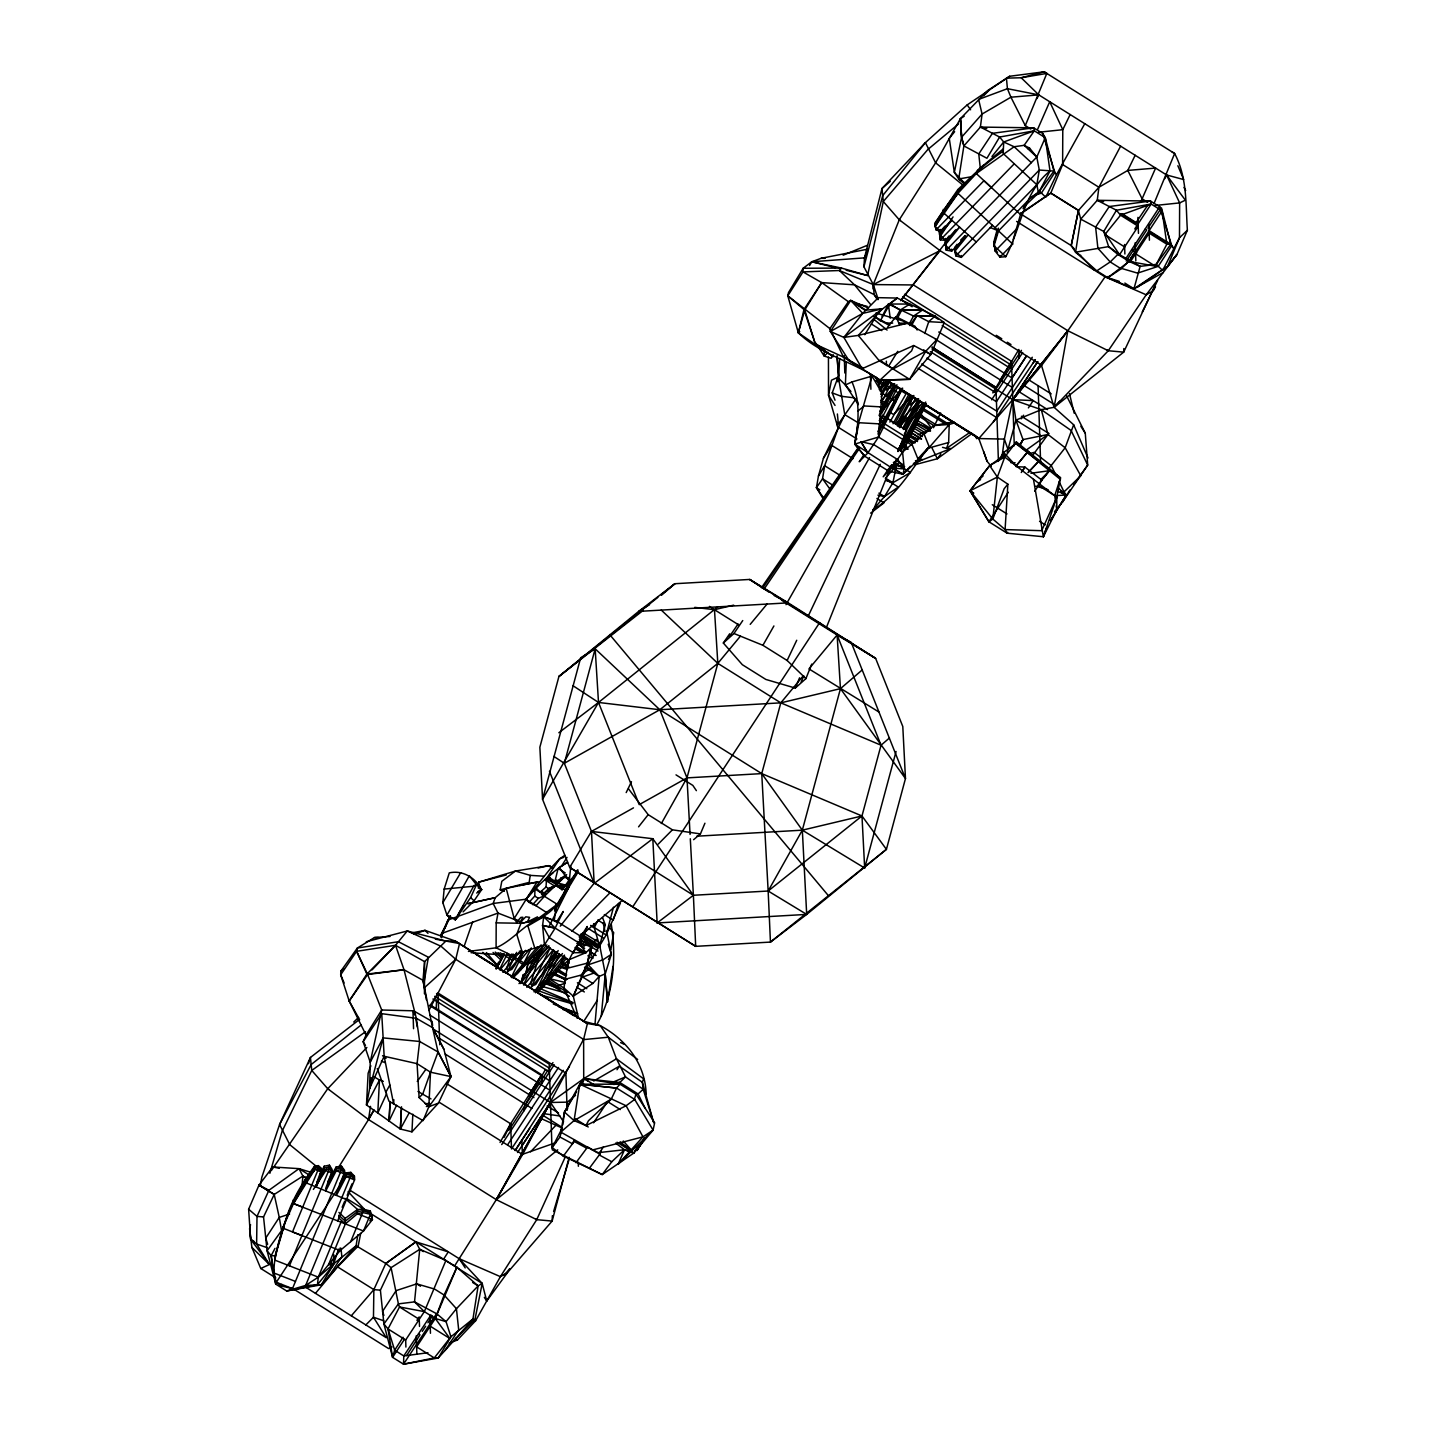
<?xml version="1.0" encoding="UTF-8"?>
<svg xmlns="http://www.w3.org/2000/svg" width="1436" height="1436" viewBox="0 0 1436 1436"><rect width="100%" height="100%" fill="white"/><g stroke="black" fill="none" stroke-linecap="round" stroke-linejoin="round"><path stroke-width="1.5" d="M1033.471 479.373L1043.38 536.741L1056.806 497.305L1004.769 457.061L989.673 465.587L970.054 490.789L988.901 521.771L1007.103 533.187L1043.38 536.741L1056.77 509.888L1056.806 497.305L1060.522 477.811L1016.329 441.839L1004.769 457.061L997.356 477.057L992.832 519.042L988.973 521.824L970.054 490.789L989.673 465.587L1004.249 455.409L1003.656 452.466L1016.293 443.239L1016.329 441.839M424.446 993.82L424.589 961.635L445.878 941.065L455.14 940.993L587.414 1023.545L600.248 1025.645C626.419 1039.7 645.285 1063.897 646.182 1094.196M554.242 920.62L556.486 904.913C546.99 917.155 532.469 923.043 517.247 923.204L514.178 918.519L536.992 882.009L506.208 888.399L495.205 897.697L493.158 903.477L498.005 913.081L496.192 922.863L496.084 947.814L512.114 955.55L526.025 964.274M1022.486 212.133L1050.775 193.106L1062.622 164.53L1062.784 129.689L1049.716 101.741L1037.725 129.096M895.92 401.811L881.991 393.087L872.029 376.088L851.979 381.94C860.613 401.739 858.584 423.387 854.761 444.101L864.687 456.199L888.705 471.152L902.867 474.239L918.358 459.951L949.232 424.464L953.432 423.207M565.515 1156.429L536.723 1219.667L500.392 1276.658L475.585 1320.797L457.402 1340.039L454.404 1340.093L472.965 1318.966L478.116 1285.902L456.881 1267.27L443.562 1259.21L448.301 1251.869L415.884 1241.871L385.763 1263.536L373.863 1289.618L373.468 1317.243L386.284 1337.724L306.317 1287.625M443.832 1049.124L432.541 1027.62L416.35 1018.321L381.725 1013.672L383.143 1037.887L370.219 1062.191L363.164 1041.728L366.036 1035.051L349.181 1001L340.691 974.793L356.631 951.314L395.51 945.301L424.589 961.635L423.01 980.339L432.505 1027.548L443.832 1049.124L450.976 1076.605L438.429 1103.153L411.952 1131.855L400.357 1129.037L366.485 1104.948L369.68 1088.344L370.219 1062.191L381.725 1010.011L367.634 974.523L356.631 951.314L357.367 948.011L374.509 937.528L390.036 936.469M596.443 1025.214C613.908 995.31 616.511 957.453 611.251 924.102M1016.293 443.239L1027.35 452.25L1016.167 465.892L1003.656 452.466L999.546 458.838M1028.23 472.336L1038.39 461.71L1038.425 459.61M1043.092 478.511L1049.429 470.703L1049.483 468.746M1055.604 501.774L1054.724 495.689L1060.522 477.811L1016.401 444.083M456.451 1337.796L438.231 1358.007L403.534 1364.2L403.785 1355.943L431.033 1314.927M942.519 447.35L946.539 448.337L948.64 442.503L949.232 424.464L922.504 408.021M873.07 288.941L873.267 284.579L899.277 219.798L935.608 162.806L960.415 118.667L987.609 90.594L1009.634 76.27L1044.205 71.8L1174.63 153.508C1187.321 177.525 1185.669 204.109 1187.375 230.245L1176.999 254.387L1146.215 294.793L1108.269 350.743L1054.096 407.321L1041.28 409.655L1015.934 420.138L1007.21 452.358M857.454 401.344L858.387 404.611L845.391 384.956L846.271 361.692M552.375 1215.682L552.142 1221.067L507.518 1272.547L486.732 1301.034L484.345 1297.354M1066.553 395.708L1085.275 433.223L1087.698 465.102L1062.46 502.133L1054.509 511.647M1123.832 348.553L1123.688 352.143L1054.096 407.321L1073.661 424.769L1088.003 457.994M441.085 937.439L447.835 920.099L493.158 903.477L525.917 899.223L529.004 902.382L534.73 896.082L535.018 889.01L545.213 895.4L562.589 878.742L561.009 877.755L568.1 877.468M424.356 980.591L428.377 957.238L398.436 941.711L357.367 948.011L340.853 971.149L340.691 974.793L344.137 982.996M411.952 1131.855L412.832 1114.21M438.429 1103.153L428.843 1106.725L430.513 1072.207L438.07 1051.996L450.976 1076.605L428.843 1106.725L423.099 1120.636L389.012 1101.25L377.273 1068.51M409.296 1112.667L400.357 1129.037L401.344 1109.507M396.587 1105.253L389.066 1121.013L390.071 1101.735M389.066 1121.013L390.089 1101.484M393.841 1099.689L393.626 1103.961L384.148 1056.268L383.143 1037.887L419.635 1041.477L438.142 1052.032L450.976 1076.605L430.513 1072.207L417.068 1063.663L384.148 1056.268L369.68 1088.344L371.08 1077.61M400.357 1129.037L401.524 1106.797M536.113 888.004L540.205 892.187L546.057 886.963L546.524 878.347L559.627 858.872L564.815 855.3M839.647 358.533L838.606 378.296L844.763 414.645L823.42 458.281L818.448 475.998L816.438 487.666L823.869 499.979M436.131 1008.61L436.688 999.743M989.673 465.587L997.356 477.057L1007.857 484.183L1005.092 529.579L1007.103 533.187L1007.695 532.271M878.078 298.957L873.267 284.579L863.933 266.791L864.49 257.87L881.973 188.529L925.394 142.631L967.182 104.9L1009.634 76.27M594.971 1024.389L599.153 976.462L588.15 964.848L606.154 934.98L620.406 903.118M333.96 1254.92L333.116 1265.349L317.446 1284.717L286.679 1290.982L275.73 1284.125L267.078 1250.756L263.542 1216.938L274.222 1194.447L302.888 1176.102L308.919 1178.651M301.757 1189.044L302.888 1176.102L299.029 1168.653L272.75 1166.965L259.001 1185.077L248.625 1209.238L250.636 1239.286L269.429 1264.506L260.778 1268.491L251.874 1247.399L249.631 1228.731L250.546 1224.657M405.903 1347.076L405.67 1340.003L424.338 1311.624L445.932 1260.413L419.725 1249.32L391.077 1267.665L380.396 1290.156L383.915 1323.974L392.584 1357.343L403.534 1364.2L434.3 1357.935L450.922 1336.772L446.058 1321.641L435.287 1318.499L424.338 1311.624L414.537 1301.878L419.725 1249.32L415.884 1241.871L385.799 1263.465L356.11 1245.748L334.067 1263.572L321.377 1284.789L286.679 1290.982L305.653 1285.435L321.377 1284.789L356.11 1245.748L357.833 1234.727M578.421 1017.819L573.287 996.189L587.827 964.615L588.545 956.914L591.865 946.862L582.101 937.08M601.253 1016.239L605.292 973.752L611.341 954.276L606.602 931.138M561.961 1128.642L552.16 1147.561L563.361 1156.07L602.222 1174.594L633.653 1153.18L637.404 1147.346M449.54 917.568L446.937 915.109L442.844 902.688L444.155 889.099L449.288 872.873C462.895 869.893 475.406 877.845 481.634 889.656L474.06 900.821L463.092 911.878M1024.155 206.622L1038.479 192.963L1036.846 184.723L1003.172 153.508L1003.71 141.984L999.618 137.03L980.393 127.086L982.08 114.054L978.598 99.425L1007.426 88.691L1038.766 94.866L1166.57 174.959L1183.713 179.572L1177.861 165.732M546.936 912.757L525.917 899.223C538.177 885.312 551.729 871.849 567.615 862.192L559.268 867.506L569.248 881.165L570.81 866.321M441.624 937.708L442.108 933.292L498.005 913.081L523.925 923.115M317.446 1284.717L318.307 1277.16L340.978 1222.162M445.878 941.065L407.268 930.977L395.51 945.301L404.019 969.749L416.35 1018.321L419.635 1041.477L417.068 1063.663L419.097 1097.535L428.843 1106.725M864.723 456.127L854.761 444.101L857.543 426.42L872.029 376.088M562.822 1124.801L564.456 1112.074L579.767 1084.162L584.308 1078.651L619.796 1082.475L638.087 1093.927L644.926 1107.874M1163.25 272.499L1133.955 288.798L1107.766 277.704L1096.817 270.83L1075.582 252.197L1080.734 219.134L1097.248 200.304L1098.917 187.272L1120.618 146.167M1002.059 456.666L1004.374 439.111L1012.757 399.675L1037.707 361.675L1012.757 399.675L978.796 438.554L987.07 461.297L991.199 466.341M513.011 977.988L544.459 944.924L542.575 925.484L543.741 916.724L558.101 922.056M479.678 886.515L478.655 882.171L515.416 871.042L530.225 875.368L529.184 882.386L500.195 889.817L501.81 881.309L515.416 871.042L548.731 865.675L552.68 867.506M370.524 1106.366L368.514 1119.577L338.411 1167.576M631.876 1152.031L624.516 1149.733L597.412 1152.767L560.776 1132.089L574.059 1120.601L579.767 1084.162L620.047 1084.234L635.968 1094.196L654.672 1122.755L653.093 1130.114L633.653 1153.18L624.516 1149.733L615.649 1143.092M607.446 1001.718L605.31 975.116L607.59 1001.807L613.01 966.374M965.261 184.723L958.727 178.979L963.879 145.916L961.635 137.156L960.415 118.667L964.184 116.244M470.99 952.696L512.114 955.55L544.459 944.924L568.459 959.948L563.935 988.022L577.146 1018.196M580.252 937.457L587.216 926.489C583.034 941.729 568.871 952.678 567.094 968.349L587.306 963.143L591.865 946.862L579.803 939.306M283.305 1229.952C287.882 1206.455 300.447 1185.328 314.52 1166.229L318.325 1165.619L321.323 1168.24L321.449 1171.991L316.082 1186.944L346.453 1199.545M610.874 949.645L613.693 932.628L609.456 927.494M523.925 1110.8L524.894 1105.289L545.483 1069.479M1059.768 401.183L1054.096 407.321L1067.845 330.729L1105.074 276.861L1109.543 276.52M260.239 1186.028L261.819 1177.287L279.571 1124.496L310.445 1057.452L359.09 1019.793M576.59 1091.647L564.456 1112.074L560.776 1132.089L561.961 1128.211M896.423 423.907L902.167 417.284L899.672 424.697L905.649 416.763L908.234 423.656L922.917 407.25L924.999 406.496L902.562 452.071L891.81 467.974L854.761 444.101L858.943 422.722L879.604 423.889L878.581 437.047L867.829 452.95L859.213 461.746L863.862 454.889M360.687 1233.452L358.138 1246.143L337.568 1266.875L315.453 1293.351M454.404 1340.093L474.993 1319.361L482.191 1283.425L459.251 1258.726L349.971 1190.247M928.087 447.709C911.429 469.751 896.89 495.402 872.765 510.031L884.504 496.551L892.923 482.711L896.333 465.731L899.062 462.212M502.941 953.683L502.079 957.884L496.066 969.049M992.491 225.344L961.33 257.385L955.855 255.895L1039.287 170.04L1053.916 171.063L1039.431 191.167L1045.767 197.235L1056.447 174.743L1053.916 171.063L1045.264 137.694L1034.315 130.82L999.618 137.03L986.927 158.265L963.879 145.916L961.582 137.228L960.415 118.667L961.599 137.21L954.348 172.356L958.727 178.979L964.202 182.408M1081.057 255.626L1075.582 252.197L1071.202 245.574L1078.436 210.446L1098.917 187.272L1127.781 170.417L1155.603 168.084L1140.561 202.332M1074.254 248.823L1071.202 245.574L1078.49 210.374L1050.793 193.034M495.258 952.068L501.99 957.992L502.887 953.737M518.988 983.606L521.878 980.698L523.027 975.277L525.971 973.034L527.748 964.561L534.605 958.476L534.246 955.873L545.213 943.614M846.127 270.237L867.613 275.532L883.302 201.525L881.973 188.529L890.302 181.277M521.789 980.77L522.973 975.313M923.653 349.899L930.851 354.495L913.727 345.52L862.156 368.693L843.883 337.406L862.749 313.371L878.293 297.665L897.231 298.06L935.069 316.064L944.26 322.544L930.851 354.495L909.598 379.319L880.088 380.127C854.061 361.872 821.787 355.536 798.344 332.847L787.772 295.834L788.508 292.531L803.173 268.263L811.753 261.765L821.141 258.3L868.241 249.056L864.49 257.87L811.753 261.765L809.563 265.534M1124.837 283.071L1133.955 288.798L1140.148 266.36L1156.285 264.386L1170.771 244.282L1161.491 207.897L1147.885 228.216M428.897 1010.477L455.75 959.32L459.538 943.542L435.359 939.162M580.988 1082.098L583.716 1078.669L583.626 1039.341L587.414 1023.545L455.14 940.993L425.02 930.348L412.024 932.879M634.084 1100.317L635.968 1094.196L638.087 1093.927L643.202 1089.296L642.377 1082.313L643.507 1078.759L616.439 1058.763L608.272 1037.223L600.248 1025.645L582.962 1021.068L587.414 1023.545M275.138 1257.954C281.474 1225.339 294.29 1194.106 314.574 1167.665L318.379 1167.271L321.395 1170.107L316.782 1182.546M552.16 1147.561L559.968 1137.025L561.584 1130.814M613.477 907.193L606.154 934.98L591.381 925.717M863.933 266.791L882.691 195.619L925.394 142.631L935.608 162.806L963.377 185.459M860.9 441.696L867.829 452.95L860.9 441.696L873.734 444.604L897.715 459.628L904.267 468.872L891.774 468.046L902.867 474.239L904.267 468.872L902.562 452.089L878.581 437.047L854.761 444.101M369.68 1088.344L383.143 1037.887M569.141 1157.272L552.142 1221.067L536.723 1219.667L496.317 1199.652L368.514 1119.577L327.731 1088.721L311.756 1070.448L310.445 1057.452L308.471 1063.699M522.578 1154.526L496.317 1199.652L454.512 1266.085L456.881 1267.27L435.287 1318.499L416.637 1346.86L434.3 1357.935L438.231 1358.007L450.922 1336.772L472.965 1318.966L475.585 1320.797L474.993 1319.361M550.006 979.298L563.935 988.022L573.287 996.189L587.306 963.143L591.865 946.862L579.193 943.075L555.158 928.105L543.741 916.724C525.396 922.486 513.891 940.006 496.084 947.814L468.441 951.422M717.838 606.818L598.507 702.455L542.557 799.296L580.683 657.76L595.168 648.803L659.824 709.743L761.744 773.609L861.977 815.971L886.425 849.34L770.45 942.088L806.691 914.409L886.425 849.34L905.47 778.563L902.795 726.508L875.637 658.388L788.202 602.851L749.664 579.444L674.902 583.716L638.661 611.395L558.927 676.464L539.864 747.223L542.557 799.296L569.697 867.416L695.688 946.342L770.45 942.088L768.152 891.02L802.329 830.17L840.455 688.652L837.116 634.981L781.543 600.158M963.879 145.916L980.393 127.086L1033.687 127.822L1042.805 133.548L1045.264 137.694L1050.003 170.992C1023.33 192.406 1021.05 228.539 1005.774 256.703L999.959 257.152L995.148 251.031L993.909 241.751L997.212 229.491M803.334 675.71L780.807 702.85L761.744 773.609L802.329 830.17L864.669 868.044L896.064 751.495M573.287 996.189L592.853 983.445L599.153 976.462L605.292 973.752L599.692 945.444L605.31 924.82L602.582 917.676M877.988 299.693L874.165 294.595L854.528 284.831L821.715 282.605L804.734 309.996L798.344 332.847L833.203 356.72M998.415 228.162L993.981 243.797L995.076 249.272L997.482 252.377M334.067 1263.572L318.307 1277.16L275.209 1260.252L275.066 1255.782L284.22 1224.262C280.487 1242.93 269.394 1263.285 276.322 1282.276L275.73 1284.125L271.153 1255.71L267.078 1250.756L281.546 1230.652L279.266 1217.405L274.222 1194.447L259.001 1185.077L274.222 1194.447M269.86 1173.32L282.084 1131.299L311.756 1070.448L365.498 1031.748M385.799 1263.465L391.077 1267.665L398.4 1303.87L383.915 1323.974L388.007 1328.928L392.584 1357.343L394.667 1350.217L403.049 1337.239M1013.206 239.561L1021.068 212.636L1021.158 215.131L983.983 180.685L936.075 229.886L940.185 231.286L951.888 220.318L976.283 242.02M1154.562 286.482L1123.688 352.143L1108.269 350.743L1067.845 330.729L940.042 250.636L899.277 219.798L883.302 201.525L927.907 149.434L958.548 123.927M555.229 909.15L556.486 904.913L537.118 919.345M553.614 1211.499L569.23 1159.049M1039.431 191.167L1029.432 199.083L998.505 230.909L994.035 245.825L1005.774 256.703M618.665 903.423L613.226 920.153L604.323 914.57M338.555 1249.14L333.116 1265.349L328.593 1264.595L345.376 1223.903L345.196 1218.392L338.95 1212.433M1142.248 311.953L1157.631 280.469M924.766 333.493L928.751 321.664L935.069 316.064L913.565 316.028L888.345 304.019L890.23 318.2M464.169 946.198L472.606 921.948M555.068 909.006L556.486 904.913L554.152 908.45M1043.38 536.741L1046.521 527.838M430.513 1072.207L422.687 1094.178L419.097 1097.535M511.737 954.043L506.998 967.308L507.034 969.533L508.757 970.592L511.755 969.444L515.075 965.01L522.165 951.404M444.837 928.41L449.971 916.186M370.865 1065.781L368.119 1073.284L366.485 1104.948L379.481 1080.016L383.322 1081.38M835.016 400.213L832.216 392.872L838.588 375.658L837.044 355.751M582.765 1082.762L584.308 1078.651L620.029 1084.234L616.439 1088.057L579.767 1084.162L626.114 1105.756L642.969 1136.863L618.18 1164.165L624.516 1149.733L611.772 1161.742L602.222 1174.594L552.232 1149.787M1056.806 497.305L1041.674 530.692L1005.092 529.579L992.832 519.042L1004.141 488.743L1007.857 484.183M555.014 908.808L556.486 904.913L554.565 908.629M903.872 445.429L897.985 451.46L906.601 430.387L882.601 415.363L880.25 421.43L897.679 387.217M1025.286 125.614L1046.826 73.415L1044.205 71.8L1021.193 77.759L1006.439 78.136L1007.426 88.691L1010.926 97.199L1025.286 125.614L1030.761 129.043M1153.97 203.679L1174.63 153.508L1172.009 151.875M521.142 922.827L516.745 934.244L522.255 952.212M271.386 1170.484L327.731 1088.721L366.88 1047.454M337.101 1191.162L344.604 1172.153L341.553 1167.845L336.221 1168.868L325.631 1188.613L332.057 1171.148L329.49 1166.858L324.267 1168.078L316.925 1182.779M888.435 381.509L886.174 390.089L894.61 383.645L879.747 411.396M912.416 396.533L910.155 405.114L918.591 398.669L902.795 428.179M887.61 305.832L882.027 316.638M913.727 345.52L911.609 350.851L880.017 380.091L843.506 357.097L815.433 344.263L803.998 309.53L787.772 295.834L802.993 271.907L803.173 268.263L841.514 268.083L867.613 275.532M729.685 633.779L723.331 643.005L742.34 664.706L765.855 679.443L795.275 688.077L805.919 678.6L811.735 664.096M826.687 626.778L891.505 465.067M345.196 1218.392L357.277 1209.65L362.608 1209.004L370.308 1210.961L372.427 1219.613L363.505 1231.011L340.099 1250.559L292.531 1231.908L318.433 1168.922L318.325 1165.619M801.18 681.974L803.729 675.764M327.659 1182.061L336.168 1166.983L341.499 1166.194L341.606 1169.496L292.495 1288.613L281.133 1285.902L281.761 1284.412M289.426 1265.834L329.544 1168.509L329.436 1165.188L324.195 1166.212L319.618 1175.294M337.675 1220.869L354.566 1179.889L354.441 1176.138L350.797 1172.35L346.058 1172.853L339.524 1184.179M350.689 1241.727L362.716 1212.54L362.608 1209.004M1133.955 288.798L1167.612 266.324L1179.477 237.748L1179.638 202.907L1166.57 174.959L1164.811 178.638M795.275 688.077L799.583 677.792M626.186 792.582L631.481 781.705M693.606 839.701L700.427 833.903L704.932 823.223M342.145 1207.263L344.694 1201.232M347.189 1195.308L352.071 1183.785M897.985 451.46L904.393 436.203L884.091 423.494M948.999 236.007L945.067 241.23L946.27 250.205L1036.792 157.045L1045.264 137.694M1073.661 424.769L1065.171 447.763L1048.639 468.746M553.704 950.129L541.964 974.577L535.736 984.486L532.756 985.617L531.015 984.558L530.979 982.35L539.577 955.317L549.037 945.893L524.894 975.026L520.37 983.516L550.203 947.778L530.746 988.022M311.181 1172.404L299.029 1168.653L268.945 1190.264L257.008 1216.4L256.613 1244.025L269.429 1264.506L251.874 1247.399M476.68 893.048L481.634 889.656L476.465 884.755L473.988 885.509L455.266 919.776L470.613 897.572L476.465 884.755L469.339 875.745L446.937 915.109L455.266 919.776L458.389 916.617M386.607 1093.747L377.776 1112.972L379.481 1080.016L373.809 1076.641M456.881 1267.27L444.119 1295.039L435.287 1318.499L449.953 1338.567L430.226 1326.2M313.604 1171.507L314.52 1166.229M891.576 465.067L888.705 471.152L890.517 467.777M313.551 1171.579L314.628 1169.317L318.433 1168.922L321.449 1171.991L314.628 1169.317L305.401 1182.564L293.483 1203.565L282.677 1228.067L301.883 1235.588M506.764 972.998L516.709 952.337M805.919 678.6L787.125 660.488L796.729 640.259M808.253 615.99L880.286 464.277M564.456 1112.074L574.059 1120.601L585.978 1125.591L588.455 1120.744L611.215 1099.222L616.547 1088.039L634.676 1099.402L653.093 1130.114L618.18 1164.165M1037.007 98.563L1038.766 94.866L1021.193 77.759L1046.826 73.415M933.472 427.731L940.634 412.904M525.702 922.217L527.353 921.966L529.597 917.335L525.773 916.814L519.742 922.953L522.919 917.263L520.891 917.389L516.547 922.127M511.306 977.342L522.614 953.989M520.604 970.018L531.32 947.904M564.33 891.971L570.002 880.286M535.269 992.42L554.781 952.176M558.155 950.56L538.159 991.791L568.459 959.948M544.585 985.042L559.484 954.294M561.009 962.335L564.51 955.102L533.923 991.755M579.785 937.349L581.616 933.562L579.229 937.008L621.967 900.641M556.288 922.415L563.217 911.465L555.158 928.105L542.575 925.484L549.324 937.672L573.323 952.696L582.047 937.134L558.065 922.091L543.741 916.724L536.956 919.237L538.518 918.573M504.09 1137.348L510.66 1123.778L541.785 1074.81L430.603 1005.128M305.294 1179.279L305.401 1182.564L316.082 1186.944L324.321 1169.963L324.195 1166.212M499.584 969.515L507.446 953.396M523.494 984.701L543.49 944.96M1070.161 114.557L1062.784 129.689L1038.461 132.256M1135.158 155.285L1127.781 170.417L1142.141 198.832L1147.615 202.261M902.652 388.169L878.581 437.047L881.991 393.087L875.852 377.004M889.871 422.076L906.044 393.823L900.498 390.359M443.275 932.664L440.69 935.518L450.419 916.096M569.446 1066.356L515.111 1150.595L529.722 1128.427M440.69 935.518L450.509 916.15M548.893 926.776L569.087 886.892M1020.224 445.088L1023.006 439.596L1015.934 420.138L1012.757 399.675L1067.845 330.729L1041.674 365.318L1012.757 399.675L931.946 348.966M1023.078 208.669L1025.107 204.702M559.968 1137.025L572.479 1143.792L574.346 1140.13M598.238 919.92L594.253 927.692L599.71 946.144M897.141 318.918L901.808 309.907L922.468 310.068L913.565 316.028L909.616 323.208M295.457 1281.433L273.468 1272.817L271.153 1255.71L274.994 1248.387M522.542 1154.652L583.626 1039.143M1050.003 170.992L1038.479 192.963L1029.576 198.114M1032.215 456.038L1047.975 434.48L1041.28 409.655L1012.757 399.675L1033.202 400.59L1028.391 407.896M336.365 1193.065L346.112 1174.738L350.851 1174.002L354.512 1178.023M504 954.563L496.389 968.474L503.731 954.94M884.576 379.786L879.299 389.623L888.022 380.719L880.681 394.397M880.268 391.238L886.497 379.607M881.13 396.767L889.871 380.432M881.183 402.636L891.505 383.34M879.388 414.43L893.497 388.061M881.381 413.963L896.997 384.812M877.755 431.769L901.018 388.33M877.934 434.067L902.329 388.492M893.066 423.746L908.557 394.81M895.041 423.458L910.478 394.631M897.482 426.061L913.852 395.474M899.331 425.343L903.675 417.212M899.78 427.731L915.504 398.364M903.37 429.472L917.496 403.085M905.38 428.987L920.063 401.559M919.776 405.742L904.357 433.887M899.762 447.332L923.707 402.601M900.534 449.073L925.699 402.044M895.059 461.907L891.81 467.974L883.194 476.788L889.028 468.19M900.928 450.922L926.328 403.516M557.724 1149.841L496.317 1199.652L550.455 1102.471L583.716 1078.669L616.439 1058.763L625.522 1076.91L643.202 1089.296L653.183 1121.247M572.479 1143.792L574.508 1140.04M601.307 1151.187L599.261 1154.975L611.772 1161.742M896.19 317.32L900.103 310.14L909.85 304.055L888.345 304.019M1056.447 174.743L1084.772 123.711M496.389 968.474L504.359 953.809M550.257 1102.848L496.317 1199.652M912.057 324.536L916.994 315.543L928.751 321.664L944.26 322.544M508.721 1130.473L548.085 1070.017M385.799 1092.311L389.838 1085.024M524.894 975.026L541.157 948.496L534.246 955.855M504.108 1275.383L509.672 1268.67M1155.495 286.805L1153.341 290.682L1146.215 294.793L1105.074 276.861L1016.598 221.413M661.35 823.51L686.982 777.881L717.82 663.378L714.482 609.708L709.438 606.405M608.451 959.41L611.341 954.276L608.2 944.314M1019.775 445.286L1023.006 439.596L1047.975 434.48L1065.171 447.763L1080.805 475.801L1064.04 491.884L1066.23 495.007L1050.524 520.586M373.881 1110.118L368.514 1119.577L373.934 1110.136M723.331 643.005L733.958 633.509L762.911 645.303L773.914 625.952M786.013 604.664L869.57 457.563M500.033 1142.464L510.66 1123.778L446.758 1083.749M787.772 295.834L829.9 328.629L830.403 331.519L843.883 337.406L897.231 298.06L890.051 303.786L880.322 320.784L875.511 317.23M1022.701 470.882L1024.891 467.059L1041.926 480.234L1034.71 491.22M880.088 380.127L909.598 379.319L925.771 351.21L936.828 339.596L902.382 320.749L875.924 313.03M455.266 919.776L463.613 905.272M992.761 392.89L1018.86 349.469L1019.147 357.905M460.687 872.675L442.844 902.688M554.727 908.396L577.416 870.072M578.798 1087.949L584.308 1078.651L593.589 1084.467M587.827 964.615L581.688 974.936L565.353 979.226M1019.722 445.088L1023.006 439.596M1050.362 520.658L1066.23 495.007L1058.045 487.827M555.211 908.414L578.08 870.09M644.728 1137.743L636.956 1150.613L644.836 1137.904M878.67 384.453L880.932 380.684M818.448 475.998L824.659 465.713L838.462 427.389L856.951 438.967M554.529 910.927L578.223 871.796M1000.407 379.607L1011.482 361.28L904.536 294.254M868.6 308.094L850.722 300.465L848.389 301.704L829.9 328.629L843.506 357.097L862.731 367.76L862.156 368.693L848.963 360.58L849.466 359.754M864.813 334.714L876.319 315.92M983.516 165.194L957.83 189.588L934.746 223.262L936.075 229.886L936.021 228.234M888.722 366.018L897.751 351.299M1062.46 502.133L1069.982 489.927M833.311 354.782L831.157 358.264L824.21 356.074L816.007 343.294M528.089 921.768L535.7 919.776L537.495 916.85L527.389 922.002M934.8 224.698C951.404 195.134 975.313 170.471 1003.1 151.193M995.058 227.732L1036.846 184.723L1039.287 170.04L1036.792 157.045L1029.54 148.088L1024.137 145.323L1014.139 146.741L976.283 173.541L957.956 193.321L943.362 212.636L934.854 226.349L940.185 231.286L940.131 229.419M366.036 1035.051L381.725 1010.011L413.532 1010.8L432.128 1021.409L432.631 1025.555M314.987 1169.281L293.483 1203.565L363.505 1231.011L370.416 1214.264L370.308 1210.961M823.42 458.281L831.606 445.286L852.966 458.658M541.785 1074.81L528.627 1095.488L541.785 1074.81L542.054 1083.247M898.092 449.558L900.318 446.04M879.245 420.622L882.601 415.363M436.58 1313.671L430.136 1323.759L434.605 1317.153M1071.202 245.574L1020.655 213.91L1050.775 193.106L1078.436 210.446L1080.734 219.134L1103.763 231.465L1108.628 246.615L1117.836 254.405L1129.073 261.442L1135.499 251.354L1128.804 261.262L1121.157 268.819L1107.766 277.704L1129.073 261.442L1155.334 266.163L1156.285 264.386L1162.621 270.453L1179.477 237.748L1187.375 230.245M584.111 1020.817L597.412 1000.138M406.603 1355.566L419.994 1334.834L418.54 1333.918M1125.932 258.444L1159.66 206.766L1150.523 201.04L1097.248 200.304L1116.472 210.248L1120.547 215.203L1138.227 226.278L1119.559 254.657L1117.836 254.405L1110.207 261.944L1096.817 270.83M848.963 360.58L830.403 331.519L850.722 300.465L865.854 310.122L882.422 308.794L858.297 335.414L843.883 337.406M1012.057 377.955L1026.489 355.966M1033.148 363.057L1035.392 359.646M359.682 1019.793L349.181 1001L366.898 974.075L395.51 945.301L372.032 969.91M848.389 301.704L821.715 282.605L803.998 309.53L798.344 332.847L799.726 331.608M429.849 1005.828L438.07 993.353M313.389 1189.403L326.6 1169.317M939.844 236.976L953.055 216.89M281.133 1285.902L276.322 1282.276L340.637 1184.467M632.702 906.888L819.687 622.578M549.324 1068.133L552.968 1062.604M993.748 392.477L1021.445 350.348M501.72 1144.582L554.242 1064.704M991.612 399.8L1022.701 352.52M507.734 1144.636L558.532 1067.451M886.102 379.75L974.452 435.09L976.803 438.734M1026.489 355.966L996.422 401.703L926.902 358.085M563.235 1070.287L511.503 1148.962L510.66 1123.778M583.447 1039.628L608.272 1037.223L637.638 1059.463M884.863 379.571L978.975 438.267M996.746 411.27L1032.287 357.241M1035.338 359.664L993.317 421.933M517.552 1152.498L550.455 1102.471L567.346 1102.148L575.531 1095.309M522.058 1145.641L550.473 1102.507L433.923 1029.45M392.584 1357.343L404.413 1339.357M416.925 1320.33L419.186 1316.902M1134.745 228.988L1151.151 204.038L1150.523 201.04L1109.274 206.533L1095.614 227.139L1097.894 248.266L1110.207 261.944L1119.703 267.904L1137.581 273.127L1158.206 266.36L1171.722 245.646L1159.66 206.766L1162.101 210.912L1166.858 244.21L1155.334 266.163L1135.589 253.795M1021.193 418.845L1023.599 415.201M422.256 1331.387L425.666 1326.2M427.946 1322.753L432.487 1315.843M1126.237 261.101L1146.736 229.922L1145.282 229.006M403.534 1364.2L434.893 1316.525M1130.742 258.588L1162.101 210.912L1151.151 204.038L1116.472 210.248L1103.763 231.465L1119.559 254.657L1140.148 266.36L1129.073 261.442M617.013 1069.73L619.347 1066.194L642.377 1082.313L653.685 1122.737M593.571 1122.808L607.536 1101.574L620.298 1109.579M1008.305 492.261L988.919 521.735M1021.283 472.516L1024.891 467.059L1016.096 466.682M620.047 1084.234L619.796 1082.475L625.522 1076.91L613.728 1081.829M599.853 1152.336L603.461 1146.861M381.725 1013.672L363.164 1041.728L365.48 1045.408M328.18 1277.232L341.858 1256.626L340.942 1248.171M445.034 1350.45L458.694 1329.844L456.433 1308.717L444.119 1295.039L434.623 1289.079L416.745 1283.856L396.121 1290.623L382.604 1311.337L383.879 1315.43M544.477 944.924L555.158 928.105L542.575 925.484M1148.064 204.72L1135.786 223.065L1120.636 213.623M733.958 633.509L742.753 620.549M764.078 589.083L859.482 448.337M856.52 398.077L838.373 424.069L837.385 413.981M729.219 636.902L738.05 624.014M763.252 587.234L859.069 447.422M823.331 497.574L816.438 487.666L822.559 478.78L824.659 465.713L840.563 475.675M934.98 226.691L957.956 193.321L957.83 189.588M567.005 857.4L561.44 866.177M761.493 587.719L858.189 447.673M633.653 1153.18L638.589 1146.018M945.014 243.456L900.731 300.591M349.181 1001L367.634 974.523L404.019 969.749L423.01 980.339L426.366 999.779M980.357 168.712L978.76 153.939L992.438 133.315L1033.687 127.822L1034.315 130.82L1024.137 145.323L1036.792 157.045M412.958 1011.626L413.532 1010.8L414.681 1014.911M415.83 1019.039L417.337 1027.027M417.266 1081.452L425.774 1069.443M1073.625 484.632L1087.698 465.102L1071.112 430.477L1041.28 409.655M965.459 235.899L954.725 249.451L955.855 255.895L954.653 247.566L957.094 244.246M940.903 453.902L937.349 458.748L914.876 464.708M569.105 880.322L561.943 889.943L563.325 887.089L561.404 889.405L562.517 886.191L559.825 888.292M909.616 325.541L916.994 315.543M557.958 905.129L556.989 906.439L558.155 904.895L541.587 894.52M575.962 1162.711L587.611 1147.041L600.122 1153.808L589.263 1168.419M918.573 458.084L929.164 446.65L924.012 433.869M924.407 452.95L928.015 448.229L948.64 442.503M983.642 95.799L989.619 89.768M1067.845 330.729L1012.972 399.352M560.291 926.148L594.63 882.601M638.571 826.849L648.192 814.661L628.483 788.813M1167.648 266.252L1176.999 254.387L1167.612 266.324L1137.509 287.11M955.604 229.832L945.139 243.097L946.216 248.554M954.635 131.699L949.268 138.43L954.348 172.356L963.52 182.121M1039.197 483.376L1049.429 470.541L1060.486 479.534M887.717 326.977L895.956 316.674L915.019 326.259L917.137 330.029M991.953 156.506L1003.71 141.984L1034.315 130.82M900.605 300.501L940.042 250.636L873.267 284.579L839.36 270.506L802.993 271.907L821.715 282.605M369.806 1220.833L372.373 1217.746L370.362 1212.612L362.662 1210.763L357.349 1211.679L345.286 1221.138L338.752 1215.287L338.842 1218.051L345.376 1223.903L357.42 1213.725L362.716 1212.54L370.416 1214.264L372.427 1219.613L357.42 1213.725L357.277 1209.65M740.348 636.238L717.82 663.378L659.824 709.743L564.33 763.288L553.847 756.413M750.202 624.355L767.093 604M944.924 226.224L939.431 232.811L940.257 238.268M559.555 887.484L561.997 884.576M500.913 960.002L493.051 952.427M570.307 879.927L562.32 889.494L556.63 886.012M499.943 969.928L513.208 954.043M502.851 972.28L520.819 950.758M525.666 950.345L506.459 973.357L476.178 954.509M518.558 962.389L529.507 949.268M511.737 977.611L537.226 947.078M517.139 973.644L541.175 944.87M531.194 963.682L546.865 944.906M523.925 984.97L553.147 949.95M526.832 987.322L556.558 951.709M550.221 961.546L556.396 954.15M530.44 988.381L559.053 954.114M548.714 970.018L562.463 953.54M535.628 992.761L565.407 957.076M541.121 988.686L566.556 958.207M1016.167 465.892L1027.35 452.25M961.599 137.21L982.08 114.054L1010.926 97.199L1038.766 94.866M351.299 1315.807L373.863 1289.618L380.396 1290.156M936.523 224.447L934.854 226.349L936.469 224.519M885.33 478.332L896.333 465.731L904.626 466.646M890.805 466.682L902.867 474.239L910.406 466.269M525.917 899.223L550.885 867.972L559.627 858.872L563.81 857.31M526.438 898.649L535.018 889.01M339.596 1264.595L337.568 1266.875L373.863 1289.618M532.63 904.662L538.356 898.362L545.213 895.4L536.005 905.721L529.004 902.382M902.867 474.239L907.875 469.177M589.496 946.88L596.407 939.395M1028.248 472.498L1038.39 461.548L1027.332 452.555L1027.386 450.599L1029.109 452.017M486.732 1301.034L482.191 1283.425L478.116 1285.902L456.433 1308.717L446.058 1321.641L436.849 1313.85L414.537 1301.878L398.4 1303.87L399.531 1306.975L419.258 1319.343L419.509 1326.415M530.53 1151.816L556.576 1124.621M1014.265 163.794L940.311 239.92L939.359 230.945L939.916 234.732M1028.391 149.272L1029.54 148.088M1017.316 228.198L995.148 251.031L993.909 241.751M1012.595 241.625L1012.667 244.048L999.959 257.152L999.887 255.5M1040.741 479.66L1049.429 470.703L1038.39 461.71M569.248 881.165L576.464 873.752M880.968 400.877L896.082 385.422M901.018 391.472L898.936 392.225L884.235 408.632L881.668 401.739M879.263 424.194L884.881 418.45M920.063 400.464L896.656 424.392L912.004 395.744L893.623 414.537L889.925 412.24M899.026 426.959L922.271 403.211M903.244 439.236L908.88 433.475M896.656 460.723L894.52 462.913L904.267 468.872M960.666 240.099L965.154 235.54M571.905 931.21L609.582 893.192M658.262 844.081L672.407 829.828L700.427 833.903M566.681 874.614L559.376 881.973L556.432 880.017M365.839 1324.925L373.468 1317.243L383.825 1320.815M568.459 959.948L585.96 952.66L591.865 946.862M579.318 939.79L582.047 937.134M983.139 475.837L976.785 481.957L980.573 479.624M353.723 1022.055L358.551 1017.478M828.195 352.341L824.21 356.074L824.21 348.948M424.553 987.591L455.75 959.32L583.554 1039.395M550.293 877.468L547.134 880.214L565.569 885.061L556.163 885.653L561.781 888.938M553.075 872.783L544.872 879.873L555.05 886.245L543.652 893.551L540.205 892.187M661.511 595.222L674.902 583.716L661.26 594.63M572.91 685.654L598.507 702.455L659.824 709.743L780.807 702.85L840.455 688.652L862.264 669.894M889.405 738.014L881.04 745.212L861.977 815.971L864.669 868.044M902.562 452.089L933.813 425.559L953.881 421.735M1003.028 149.039L977.467 170.31L976.283 173.541L991.289 187.452M857.723 411.163L864.221 405.957L880.932 406.873M657.85 597.358L558.927 676.464L642.915 610.605M361.064 1025.071L311.163 1064.543L279.571 1124.496L289.785 1144.689L317.571 1167.324M523.027 975.241L526.079 972.908L527.784 964.525L534.479 958.62L534.156 955.963M558.855 732.737L598.507 702.455L595.168 648.803L564.33 763.288L591.47 831.426L594.163 883.481L652.806 838.714L693.391 895.274L695.688 946.342L569.697 867.416L591.47 831.426L633.491 807.858M690.303 838.75L693.391 895.274L591.47 831.426L652.806 838.714L657.149 922.953L693.391 895.274L768.152 891.02L806.691 914.409L802.329 830.17L861.977 815.971L768.152 891.02L761.744 773.609L686.982 777.881L639.217 804.645L598.507 702.455M340.853 971.149L344.299 968.546M634.676 1099.402L626.114 1105.756L585.978 1125.591M870.629 513.137L883.984 502.869L876.911 498.454M1026.866 449.647L1047.975 434.48M581.867 974.326L590.645 968.061M972.01 433.564L937.349 458.748L932 447.978M565.299 875.35L554.565 882.871L548.157 876.947L558.119 883.194L554.565 882.871L558.119 868.475L565.299 872.98M877.934 495.169L884.504 496.551L898.308 487.073L885.85 479.265M969.605 432.631L946.539 448.337L950.758 448.57L913.422 463.451M653.093 1130.114L642.969 1136.863L592.35 1150.021M611.341 954.276L603.012 959.804L588.15 964.848L586.875 966.823L599.153 976.462L584.506 967.182M649.539 604.664L638.661 611.395L788.202 602.851L774.13 595.509M885.743 480.468L892.923 482.711L910.496 472.534L893.856 462.105M543.741 916.724L527.892 925.915L534.784 948.101M593.732 1081.003L619.347 1066.194M574.059 1120.601L611.215 1099.222M507.518 1272.547L500.392 1276.658L459.251 1258.726L465.228 1267.916M830.403 331.519L862.749 313.371L882.422 308.794M898.882 323.172L907.139 323.244L858.297 335.414L879.353 360.867L893.066 368.962L925.771 351.21M478.062 891.505L481.634 889.656L478.152 887.897M997.356 477.057L970.054 490.789L992.832 519.042M556.63 884.684L548.642 888.561L543.652 893.551L546.29 894.377L541.21 891.182M915.594 461.261L918.358 459.951L911.914 444.137M916.24 462.32L921.948 459.592M915.773 462.446L921.84 459.628M837.17 357.941L838.606 378.296L845.391 384.956L851.979 381.94M391.992 1347.004L388.582 1348.566L292.729 1288.505M843.165 255.195L867.2 245.359M449.163 1343.109L457.402 1340.039M1151.151 204.038L1120.547 215.203L1104.894 234.571L1124.639 246.938M414.053 934.298L425.02 930.348L427.982 933.346M555.05 886.245L548.642 888.561L546.057 886.963M918.268 434.659L930.528 430.315M545.59 981.219L554.493 986.927L564.958 983.265M581.67 977.377L594.199 972.98M439.578 1102.507L522.363 1154.382L555.911 1142.625M613.836 1084.539L619.796 1082.475M478.655 882.171L506.244 874.973M1035.159 195.17L1041.351 193.142L1054.868 172.428L1042.805 133.548M289.587 1214.03L279.266 1217.405L265.75 1238.119L267.652 1244.258M426.348 1106.546L430.369 1105.415M1029.827 453.525L1034.135 452.394L1051.314 465.677L1055.227 473.754M366.306 941.747L407.268 930.977L441.103 946.306L455.75 959.32M915.396 460.848L921.75 459.215M526.384 922.056L535.7 919.776M694.773 607.374L714.482 609.708L733.652 605.148M467.992 903.693L495.205 897.697L467.885 903.621M538.123 868.008L548.731 865.675L552.429 867.703M901.198 324.392L907.139 323.244M519.491 885.527L538.626 881.848M958.727 178.979L972.926 176.484M1075.582 252.197L1108.628 246.615L1119.559 254.657M1030.904 473.27L1049.429 470.703M427.946 1352.73L403.785 1355.943L394.667 1350.217L388.312 1329.754M825.682 351.856L826.651 351.73M404.019 969.749L366.898 974.075L356.631 951.314M1155.298 205.456L1179.638 202.907L1185.364 200.178L1166.57 174.959M949.232 424.464L933.813 425.559L919.902 416.835M892.043 466.018L896.333 465.731L893.354 462.607M696.783 836.201L802.329 830.17M657.149 922.953L806.691 914.409M550.132 878.204L546.524 878.347L565.999 890.553M425.2 1103.656L429.615 1103.494M556.163 885.653L565.353 885.33M616.547 1088.039L579.767 1084.162M922.468 310.068L900.103 310.14L890.051 303.786M573.323 952.696L585.96 952.66L579.193 943.075L576.321 946.521L585.96 952.66M374.509 937.528L378.404 937.528M913.565 316.028L935.069 316.064M873.985 316.441L886.497 323.064L892.689 323.118M821.141 258.3L825.144 258.354M444.155 889.099L474.652 886.138M1170.699 244.551L1173.302 247.961L1170.771 244.282L1166.858 244.21L1149.177 233.135L1130.509 261.514L1128.804 261.262M496.192 922.863L517.247 923.204M271.153 1255.71L275.066 1255.782M886.084 379.786L978.796 438.554L1004.374 439.111L1007.641 448.463M1010.711 462.589L1015.126 462.769M530.225 875.368L544.19 876.211M263.542 1216.938L257.008 1216.4L248.625 1209.238M854.33 397.826L841.173 396.282L832.216 392.872M543.023 1113.564L559.986 1116.005M424.338 1311.624L399.531 1306.975L388.007 1328.928L405.67 1340.003M272.75 1166.965L279.284 1168.276M892.259 464.887L896.333 465.731M980.393 127.086L986.765 128.414M1097.248 200.304L1103.62 201.632M549.916 978.778L565.156 982.439M835.393 267.599L811.753 261.765L841.514 268.083L839.36 270.506L854.528 284.831L870.683 304.594M854.635 303.247L867.129 306.335M540.798 994.933L572.623 1003.872M907.085 440.672L915.109 442.844M542.826 986.64L565.963 993.066M562.697 1009.4L577.505 1013.69M1035.912 486.122L1048.047 489.676M1105.074 276.861L1119.272 281.348M559.196 966.823L567.453 969.551M565.389 1157.039L563.199 1156.285L574.22 1141.458L586.732 1148.208M266.97 1247.597L256.613 1244.025L250.636 1239.286L249.631 1228.731M558.819 1006.887L577.559 1013.457M537.602 990.427L572.874 1003.172M500.195 889.817L504.323 891.325M545.68 983.75L560.112 989.117M381.366 1061.222L385.189 1062.676M553.309 1004.015L575.639 1012.595M916.168 423.261L930.528 428.79M561.117 966.338L567.346 968.744M545.626 983.014L558.012 987.86M552.232 974.129L566.502 979.711M354.441 1176.138L346.058 1172.853L346.184 1176.605L336.437 1195.38L344.676 1174.02L344.55 1170.268L341.499 1166.194M302.727 1207.173L293.483 1203.565L293.357 1199.814M276.322 1282.276L292.495 1288.613M305.401 1182.564L306.406 1182.977M990.337 227.552L998.505 230.909M909.096 435.377L918.825 439.488M540.223 988.632L573 1002.561M553.022 973.195L566.969 979.155M546.29 981.757L558.478 986.981M1058.117 491.471L1066.23 495.007L1054.724 495.689L1037.905 485.009M843.506 357.097L847.491 358.856M539.882 1117.998L561.799 1127.87M1003.71 141.984L1014.139 146.741L1031.335 162.663M620.585 1042.626L624.337 1044.331M1062.299 493.122L1066.23 495.007L1060.701 491.363M879.353 320.12L889.315 325.272M259.001 1185.077L268.945 1190.264M555.84 970.467L565.551 975.852M417.984 1091.486L430.997 1098.917M917.532 420.586L930.707 428.466M844.763 414.645L857.328 422.238M840.455 688.652L905.47 778.563L851.189 642.323L837.116 634.981L808.953 668.907L878.94 712.023M920.117 414.95L936.972 425.253M885.868 478.403L892.923 482.711M878.904 493.14L884.504 496.551M582.872 932.574L599.674 942.824M922.109 409.619L946.144 424.356M910.442 435.198L917.927 439.775M895.543 460.041L902.975 464.6M500.033 952.732L512.706 960.487M910.747 432.308L921.517 438.913M904.267 446.991L907.983 449.271M565.012 876.66L568.548 878.832M913.368 427.82L924.425 434.659M907.355 437.998L914.75 442.557M903.244 445.95L906.996 448.265M521.358 922.953L514.178 918.519L506.208 888.399M506.764 954.419L522.812 964.346M916.33 424.589L927.512 431.518M913.924 425.72L925.735 433.151M907.767 440.421L911.465 442.701M617.031 1142.248L631.858 1151.457M1062.622 164.53L1098.917 187.272M1121.893 213.641L1138.138 223.837M1149.105 230.693L1170.771 244.282M1131.658 249.72L1136.702 252.88M899.277 219.798L900.426 220.516M1107.102 350.025L1108.269 350.743M996.261 335.306L1001.772 338.752M1007.3 342.217L1010.98 344.532M902.616 296.965L938.336 319.348M942.088 321.7L1011.626 365.265M900.875 299.657L912.147 306.73M942.213 325.577L1011.752 369.178M1028.679 379.786L1051.224 393.913M938.749 332.003L1012.039 377.973M1023.904 385.404L1055.101 404.952M935.303 339.183L1012.362 387.469M1018.034 391.095L1047.562 409.583M930.366 351.658L996.135 392.908M1021.373 416.243L1049.088 433.6M1015.934 420.138L1041.513 436.149M921.607 364.062L996.781 411.163M918.035 368.226L996.961 417.768M893.066 368.962L909.598 379.319M885.115 379.678L978.867 438.411L974.452 435.108M881.04 400.159L888.31 404.701M917.748 423.153L930.456 431.123M910.406 432.29L921.463 439.219M890.464 420.802L898.541 425.846M1039.556 521.304L1045.246 524.858M882.763 426.869L911.95 445.16M973.752 493.104L970.054 490.789L973.393 493.356M992.276 504.718L1006.977 513.926M832.754 485.171L822.559 478.78L830.223 489.479M714.482 609.708L738.553 624.804M762.911 645.303L787.125 660.488M676.015 774.866L692.834 785.402L696.388 790.662M648.192 814.661L672.407 829.828M552.268 867.9L548.731 865.675L552.429 868.08M534.73 896.082L538.356 898.362M581.562 934.082L599.692 945.444M580.611 937.528L597.232 947.922M575.836 948.945L581.275 952.373M561.979 964.077L567.417 967.505M580.144 975.475L592.853 983.445M519.276 951.188L523.009 953.522M554.458 973.231L565.658 980.25M576.859 987.268L584.344 991.953M554.493 986.927L569.464 996.315M565.892 1073.123L438.052 993.048L439.757 1044.744M436.544 993.55L549.198 1064.13L551.998 1148.638M434.677 996.315L549.324 1068.151M432.918 999.007L549.45 1072.01M429.454 1005.433L549.755 1080.805M429.759 1014.983L550.06 1090.337M575.423 1118.949L588.239 1126.991M439.272 1038.282L533.941 1097.625M547.188 1105.935L558.55 1113.062M445.304 1054.132L531.894 1108.43M543.203 1115.503L562.014 1127.314M327.731 1088.721L328.898 1089.457M535.574 1218.949L536.723 1219.667M299.029 1168.653L310.104 1175.599M346.884 1198.647L482.191 1283.425M302.888 1176.102L306.532 1178.382M419.725 1249.32L423.369 1251.6M472.641 1282.474L478.116 1285.902M416.745 1283.856L420.515 1286.225M329.526 1263.106L333.116 1265.349L330.675 1262.011M250.636 1239.286L254.208 1241.53M260.778 1268.491L275.82 1277.914M1148.513 231.052L1166.355 242.289M932.323 347.332L995.956 387.415L932.054 347.117M581.921 935.68L600.302 947.311M579.641 939.449L598.04 951.081M574.974 947.527L582.388 952.194M587.934 955.712L591.65 958.045M557.527 969.12L566.699 974.918M556.737 969.713L566.125 975.636M577.398 982.745L586.785 988.668M537.979 993.138L573.79 1015.719M588.347 928.536L603.228 937.959M577.344 943.56L582.854 947.042M590.178 951.691L595.671 955.173M563.361 962.587L567.058 964.938M880.178 407.052L883.84 409.368M597.968 920.153L605.31 924.82M577.057 943.47L584.631 948.281M590.304 951.906L595.976 955.514M546.793 979.37L567.597 992.581M871.383 323.98L881.83 330.639M879.73 360.274L893.946 369.339M875.565 378.35L898.523 392.997M910.514 437.065L917.514 441.534M590.681 925.412L594.253 927.692L593.624 923.653M580.377 935.428L598.866 947.221M563.181 963.125L568.728 966.679M876.014 380.827L883.32 385.512M879.029 415.453L884.576 419.025M577.362 941.424L584.524 946.055M913.063 430.674L922.217 436.634M816.438 487.666L819.83 489.873M768.888 592.081L749.664 579.444L875.637 658.388L837.116 634.981L881.04 745.212L780.807 702.85L717.82 663.378L661.242 610.049M886.497 323.064L889.71 325.218M584.308 1078.651L587.773 1081.039M862.749 313.371L850.722 300.465L865.046 310.302M850.722 300.465L856.071 304.181M621.088 1143.666L631.894 1151.331M382.55 1055.711L386.069 1058.242M817.676 345.017L824.856 350.384M620.137 1141.8L630.314 1149.913M874.111 319.528L887.089 330.083M579.839 941.19L584.793 945.498M344.927 1198.36L357.995 1209.812M482.765 952.373L497.807 965.764L498.669 962.012L497.807 965.746L486.427 952.571M943.255 209.351L943.362 212.636L951.888 220.318L939.485 234.696L945.588 240.333L959.607 227.193L945.193 244.982L951.745 251.049L968.223 234.84L954.778 251.318L961.33 257.385L961.276 255.518M957.956 193.321L1012.667 244.048M470.613 897.572L474.06 900.821M1081.9 256.972L1094.124 269.986M348.14 1191.683L365.336 1210.207M623.26 1141.01L630.709 1149.303M845.391 384.956L850.956 391.525M609.672 634.568L828.428 895.705M502.008 957.956L497.879 952.84L501.99 957.992M920.638 413.496L931.246 427.802M967.182 104.9L970.592 109.782M550.473 1102.507L563.558 1121.731M1080.823 426.259L1085.275 433.223M835.052 405.419L828.518 395.223L828.446 357.115M329.436 1165.188L332.003 1169.263L332.129 1173.015L325.721 1190.929L336.293 1170.735L336.168 1166.983M876.516 298.329L874.165 294.595L873.267 284.579L913.422 284.956L1041.441 365.175L1054.096 407.321M1183.964 187.434L1185.687 190.449M905.847 445.16L907.696 448.894M589.083 950.363L592.978 958.333M1059.14 481.814L1064.04 491.884M895.956 316.674L899.475 324.59M659.824 709.743L686.982 777.881L690.07 834.406M549.45 771.276L594.163 883.481M567.759 959.068L569.248 963.215M983.696 451.568L987.07 461.297M432.523 1027.62L438.07 1051.996M1004.249 455.409L1004.769 457.061L1003.656 452.466M804.734 309.996L815.433 344.263M1069.479 393.626L1074.2 413.227M954.653 247.566L955.748 252.592M603.138 922.845L605.041 931.587M837.816 381.832L837.188 377.542L831.48 380.199L828.518 395.223L837.655 426.743L837.242 422.363M1056.196 505.831L1056.77 509.888M567.346 1102.148L567.579 1108.789M1148.89 224.231L1149.41 240.225M1137.922 217.374L1138.461 233.35M1135.212 242.738L1135.822 260.885M1124.55 244.497L1124.873 254.01M1038.084 385.674L1040.651 463.433M1011.5 361.262L1014.283 445.806M995.974 386.912L998.415 461.405M951.691 249.182L951.745 251.049L946.27 250.205L946.162 246.902M945.534 238.466L945.588 240.333L940.311 239.92L940.203 236.617M886.353 361.172L886.497 365.57M870.395 373.719L870.898 389.264M844.26 355.769L844.817 373.001M578.241 1162.209L578.367 1166.265M565.892 1073.069L567.13 1110.369M521.896 1140.328L522.363 1154.382M429.92 1317.297L430.459 1333.272M412.976 1011.465L413.55 1028.697M416.26 1335.803L416.871 1353.951M350.797 1172.35L350.905 1175.653L305.653 1285.435L318.307 1277.16L340.099 1250.559L340.027 1248.063M316.01 1184.61L316.082 1186.944M329.544 1168.509L324.321 1169.963L332.129 1173.015L329.544 1168.509M341.606 1169.496L336.293 1170.735L344.676 1174.02L341.606 1169.496M350.905 1175.653L346.184 1176.605L354.566 1179.889L350.905 1175.653"/></g></svg>
